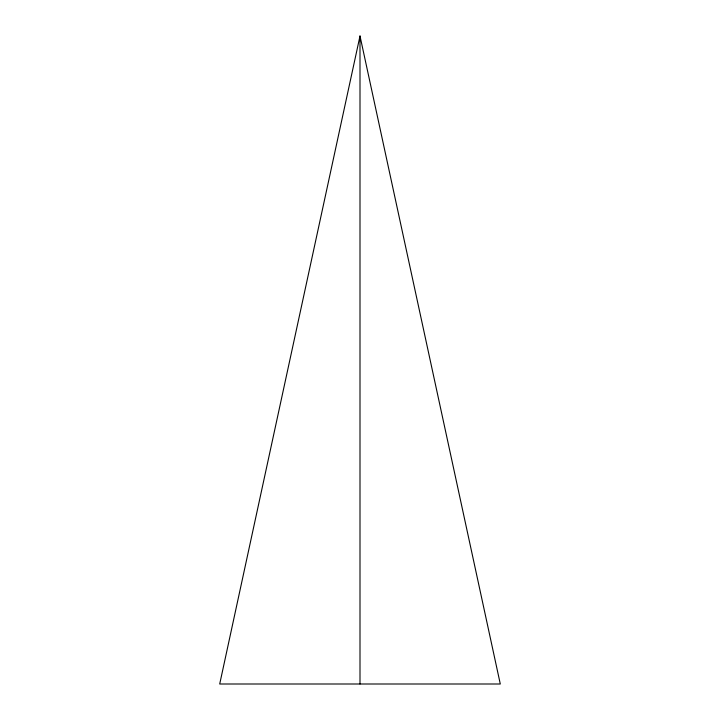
<?xml version="1.0" encoding="UTF-8"?>
<svg xmlns="http://www.w3.org/2000/svg" width="720" height="720" viewBox="0 0 720 720"><rect width="100%" height="100%" fill="white"/><g stroke="black" fill="none" stroke-linecap="round" stroke-linejoin="round"><path stroke-width="1.08" d="M360 36L219.708 684L500.292 684L360 36L360 684"/></g></svg>
